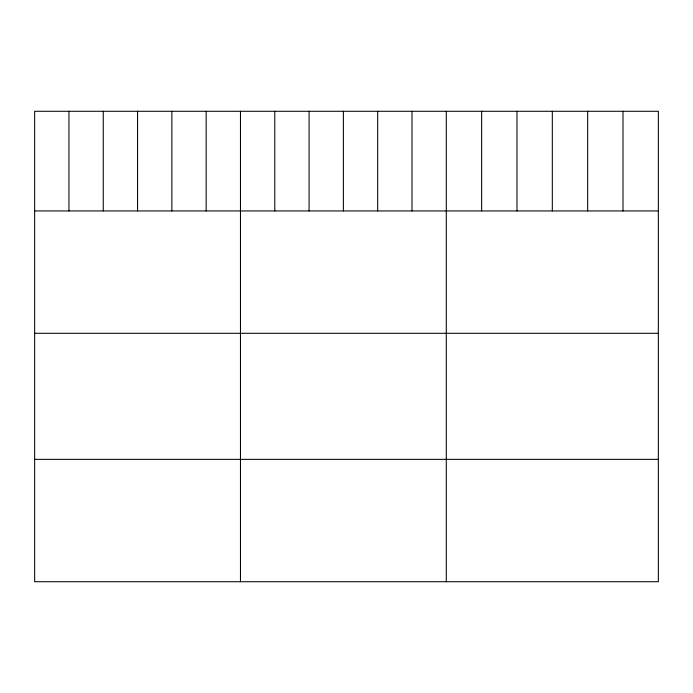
<?xml version="1.0" encoding="UTF-8"?>
<svg xmlns="http://www.w3.org/2000/svg" width="693" height="693" viewBox="0 0 693 693"><rect width="100%" height="100%" fill="white"/><g stroke="black" fill="none" stroke-linecap="round" stroke-linejoin="round"><path stroke-width="1.04" d="M658.35 210.941L658.35 581.722L34.65 581.722L34.65 111.278L658.35 111.278L658.35 210.941L34.65 210.941M34.65 333.298L658.35 333.298M34.65 459.364L658.35 459.364M623.007 111.278L623.007 210.941M587.664 111.278L587.664 210.941M552.321 111.278L552.321 210.941M516.978 111.278L516.978 210.941M481.635 111.278L481.635 210.941M446.292 111.278L446.292 581.722M411.988 111.278L411.988 210.941M377.685 111.278L377.685 210.941M343.381 111.278L343.381 210.941M309.078 111.278L309.078 210.941M274.774 111.278L274.774 210.941M240.471 111.278L240.471 581.722M206.167 111.278L206.167 210.941M171.864 111.278L171.864 210.941M137.56 111.278L137.56 210.941M103.257 111.278L103.257 210.941M68.953 111.278L68.953 210.941"/></g></svg>
